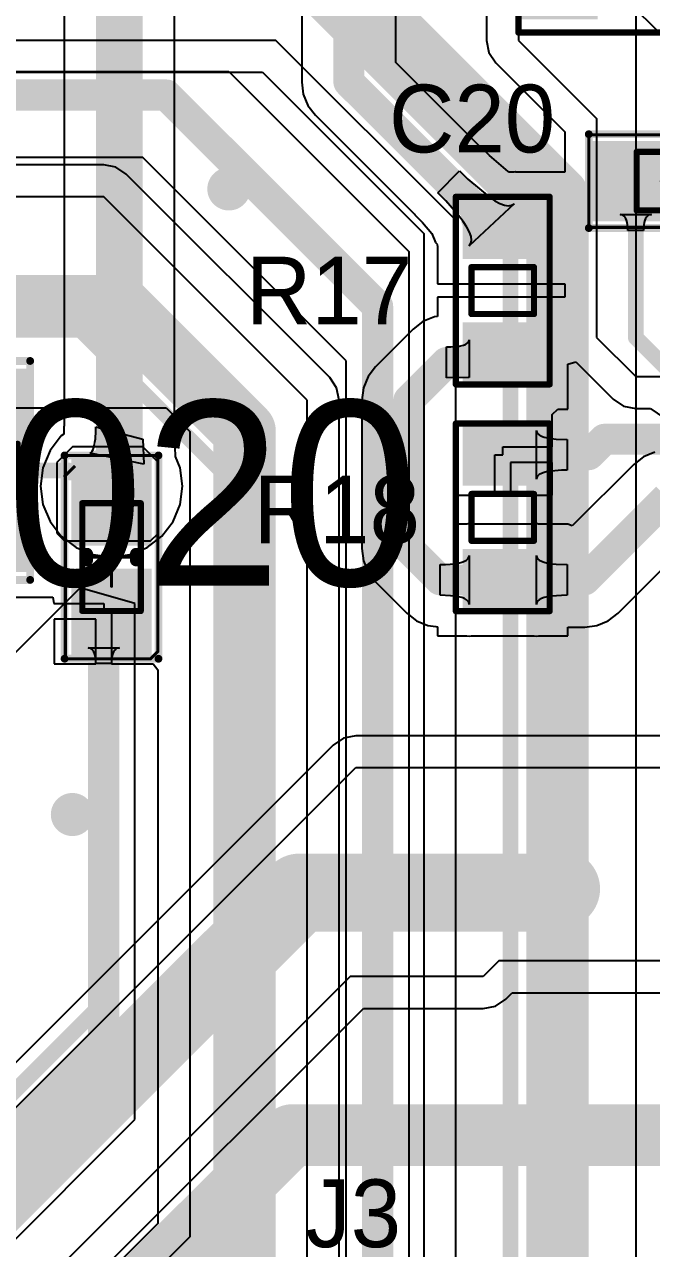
# Model space of a CAD drawing. Header units: millimetres. Extents: x -0.28 to 4.38, y -0.01 to 4.88.
# Drawn here: x 2.309 to 2.71, y 0.517 to 1.3 of the extents above; entities that cross this region are included whole.
import ezdxf

# ---------------------------------------------------------------- set-up
doc = ezdxf.new("R2010")
doc.units = ezdxf.units.MM
doc.header["$MEASUREMENT"] = 0
for name, color, linetype in [('BottomLayer', 5, 'Continuous'), ('BottomOverlay', 54, 'Continuous'), ('BottomPaste', 16, 'Continuous'), ('BottomSolder', 6, 'Continuous'), ('Mechanical13', 56, 'Continuous'), ('Mechanical15', 56, 'Continuous'), ('MultiLayer', 9, 'Continuous'), ('TopLayer', 1, 'Continuous'), ('TopOverlay', 2, 'Continuous'), ('TopPaste', 8, 'Continuous'), ('TopSolder', 216, 'Continuous'), ('ViaHoleLayer', 16, 'Continuous')]:
    doc.layers.add(name, color=color, linetype=linetype)

# ---------------------------------------------------------------- blocks, each defined once
blk = doc.blocks.new('RES_SMD_0603_BIG_48')
at = {"layer": 'TopLayer'}
for points in [[(-0.05575, -0.02165), (-0.02425, -0.02165), (-0.05575, 0.02165), (-0.02425, 0.02165)], [(0.02425, -0.02165), (0.05575, -0.02165), (0.02425, 0.02165), (0.05575, 0.02165)]]:
    blk.add_solid(points, dxfattribs=at)
at = {"layer": 'TopOverlay', "const_width": 0.00394}
for points in [[(-0.06, 0.03), (0.06, 0.03)], [(-0.06, 0.03), (-0.06, -0.03)], [(0.06, 0.03), (0.06, -0.03)], [(-0.015, 0.02), (0.015, 0.02)], [(-0.015, 0.02), (-0.015, -0.02)], [(0.015, 0.02), (0.015, -0.02)], [(-0.015, -0.02), (0.015, -0.02)], [(-0.06, -0.03), (0.02, -0.03)], [(0.02, -0.03), (0.06, -0.03)]]:
    blk.add_lwpolyline(points, dxfattribs=at)
at = {"layer": 'TopOverlay', "const_width": 0.00197}
for points in [[(-0.06098, 0.03, 1), (-0.05902, 0.03, 1)], [(-0.06098, 0.03, 1), (-0.05902, 0.03, 1)], [(0.05902, 0.03, 1), (0.06098, 0.03, 1)], [(0.05902, 0.03, 1), (0.06098, 0.03, 1)], [(-0.01599, 0.02, 1), (-0.01402, 0.02, 1)], [(-0.01599, 0.02, 1), (-0.01402, 0.02, 1)], [(0.01401, 0.02, 1), (0.01598, 0.02, 1)], [(0.01401, 0.02, 1), (0.01598, 0.02, 1)], [(-0.01599, -0.02, 1), (-0.01402, -0.02, 1)], [(-0.01599, -0.02, 1), (-0.01402, -0.02, 1)], [(0.01401, -0.02, 1), (0.01598, -0.02, 1)], [(0.01401, -0.02, 1), (0.01598, -0.02, 1)], [(-0.06098, -0.03, 1), (-0.05902, -0.03, 1)], [(-0.06098, -0.03, 1), (-0.05902, -0.03, 1)], [(0.01901, -0.03, 1), (0.02098, -0.03, 1)], [(0.01901, -0.03, 1), (0.02098, -0.03, 1)], [(0.05902, -0.03, 1), (0.06098, -0.03, 1)], [(0.05902, -0.03, 1), (0.06098, -0.03, 1)]]:
    blk.add_lwpolyline(points, format="xyb", close=True, dxfattribs=at)
at = {"layer": 'TopPaste'}
for points in [[(-0.05575, -0.02165), (-0.02425, -0.02165), (-0.05575, 0.02165), (-0.02425, 0.02165)], [(0.02425, -0.02165), (0.05575, -0.02165), (0.02425, 0.02165), (0.05575, 0.02165)]]:
    blk.add_solid(points, dxfattribs=at)
at = {"layer": 'TopSolder'}
for points in [[(-0.05975, -0.02565), (-0.02025, -0.02565), (-0.05975, 0.02565), (-0.02025, 0.02565)], [(0.02025, -0.02565), (0.05975, -0.02565), (0.02025, 0.02565), (0.05975, 0.02565)]]:
    blk.add_solid(points, dxfattribs=at)
blk = doc.blocks.new('RES_SMD_0603_BIG_49')
at = {"layer": 'TopLayer'}
for points in [[(-0.05575, -0.02165), (-0.02425, -0.02165), (-0.05575, 0.02165), (-0.02425, 0.02165)], [(0.02425, -0.02165), (0.05575, -0.02165), (0.02425, 0.02165), (0.05575, 0.02165)]]:
    blk.add_solid(points, dxfattribs=at)
at = {"layer": 'TopOverlay', "const_width": 0.00394}
for points in [[(0.06, 0.03), (-0.06, 0.03)], [(-0.06, -0.03), (-0.06, 0.03)], [(0.06, -0.03), (0.06, 0.03)], [(0.015, 0.02), (-0.015, 0.02)], [(-0.015, -0.02), (-0.015, 0.02)], [(0.015, -0.02), (0.015, 0.02)], [(0.015, -0.02), (-0.015, -0.02)], [(0.02, -0.03), (-0.06, -0.03)], [(0.06, -0.03), (0.02, -0.03)]]:
    blk.add_lwpolyline(points, dxfattribs=at)
at = {"layer": 'TopOverlay', "const_width": 0.00197}
for points in [[(-0.06098, 0.03, 1), (-0.05902, 0.03, 1)], [(-0.06098, 0.03, 1), (-0.05902, 0.03, 1)], [(0.05902, 0.03, 1), (0.06098, 0.03, 1)], [(0.05902, 0.03, 1), (0.06098, 0.03, 1)], [(-0.01599, 0.02, 1), (-0.01402, 0.02, 1)], [(-0.01599, 0.02, 1), (-0.01402, 0.02, 1)], [(0.01401, 0.02, 1), (0.01598, 0.02, 1)], [(0.01401, 0.02, 1), (0.01598, 0.02, 1)], [(-0.01599, -0.02, 1), (-0.01402, -0.02, 1)], [(-0.01599, -0.02, 1), (-0.01402, -0.02, 1)], [(0.01401, -0.02, 1), (0.01598, -0.02, 1)], [(0.01401, -0.02, 1), (0.01598, -0.02, 1)], [(-0.06098, -0.03, 1), (-0.05902, -0.03, 1)], [(-0.06098, -0.03, 1), (-0.05902, -0.03, 1)], [(0.01901, -0.03, 1), (0.02098, -0.03, 1)], [(0.01901, -0.03, 1), (0.02098, -0.03, 1)], [(0.05902, -0.03, 1), (0.06098, -0.03, 1)], [(0.05902, -0.03, 1), (0.06098, -0.03, 1)]]:
    blk.add_lwpolyline(points, format="xyb", close=True, dxfattribs=at)
at = {"layer": 'TopPaste'}
for points in [[(-0.05575, -0.02165), (-0.02425, -0.02165), (-0.05575, 0.02165), (-0.02425, 0.02165)], [(0.02425, -0.02165), (0.05575, -0.02165), (0.02425, 0.02165), (0.05575, 0.02165)]]:
    blk.add_solid(points, dxfattribs=at)
at = {"layer": 'TopSolder'}
for points in [[(-0.05975, -0.02565), (-0.02025, -0.02565), (-0.05975, 0.02565), (-0.02025, 0.02565)], [(0.02025, -0.02565), (0.05975, -0.02565), (0.02025, 0.02565), (0.05975, 0.02565)]]:
    blk.add_solid(points, dxfattribs=at)
blk = doc.blocks.new('DIO_SMD_123_56')
at = {"layer": 'TopLayer'}
for points in [[(-0.08165, 0.02756), (-0.08165, -0.02756), (-0.03835, 0.02756), (-0.03835, -0.02756)], [(0.08165, 0.02756), (0.03835, 0.02756), (0.08165, -0.02756), (0.03835, -0.02756)]]:
    blk.add_solid(points, dxfattribs=at)
at = {"layer": 'TopOverlay'}
for points, const_width in [([(-0.085, 0.03), (-0.075, 0.04)], 0.004), ([(-0.075, 0.04), (0.09, 0.04)], 0.004), ([(0.09, -0.04), (0.09, 0.04)], 0.004), ([(-0.085, -0.04), (-0.085, 0.03)], 0.004), ([(-0.01012, -0.01969), (-0.01012, 0.01969)], 0.00787), ([(-0.00618, 0), (0.0135, 0.01969)], 0.00787), ([(0.0135, -0.01969), (0.0135, 0.01969)], 0.00787), ([(0.00957, -0.01181), (0.00957, 0.01181)], 0.00787), ([(0.00366, -0.00591), (0.00366, 0.00591)], 0.00787), ([(-0.00618, 0), (0.0135, -0.01969)], 0.00787), ([(-0.085, -0.04), (0.09, -0.04)], 0.004)]:
    blk.add_lwpolyline(points, dxfattribs=dict(at, const_width=const_width))
for points, const_width in [([(-0.076, 0.04, 1), (-0.074, 0.04, 1)], 0.002), ([(-0.076, 0.04, 1), (-0.074, 0.04, 1)], 0.002), ([(0.089, 0.04, 1), (0.091, 0.04, 1)], 0.002), ([(0.089, 0.04, 1), (0.091, 0.04, 1)], 0.002), ([(-0.086, 0.03, 1), (-0.084, 0.03, 1)], 0.002), ([(-0.086, 0.03, 1), (-0.084, 0.03, 1)], 0.002), ([(-0.01209, 0.01969, 1), (-0.00815, 0.01969, 1)], 0.00394), ([(0.01154, 0.01969, 1), (0.01547, 0.01969, 1)], 0.00394), ([(0.01154, 0.01969, 1), (0.01547, 0.01969, 1)], 0.00394), ([(0.0076, 0.01181, 1), (0.01154, 0.01181, 1)], 0.00394), ([(0.00169, 0.00591, 1), (0.00563, 0.00591, 1)], 0.00394), ([(-0.00815, 0, 1), (-0.00421, 0, 1)], 0.00394), ([(-0.00815, 0, 1), (-0.00421, 0, 1)], 0.00394), ([(0.00169, -0.00591, 1), (0.00563, -0.00591, 1)], 0.00394), ([(0.0076, -0.01181, 1), (0.01154, -0.01181, 1)], 0.00394), ([(-0.01209, -0.01969, 1), (-0.00815, -0.01969, 1)], 0.00394), ([(0.01154, -0.01969, 1), (0.01547, -0.01969, 1)], 0.00394), ([(0.01154, -0.01969, 1), (0.01547, -0.01969, 1)], 0.00394), ([(-0.086, -0.04, 1), (-0.084, -0.04, 1)], 0.002), ([(-0.086, -0.04, 1), (-0.084, -0.04, 1)], 0.002), ([(0.089, -0.04, 1), (0.091, -0.04, 1)], 0.002), ([(0.089, -0.04, 1), (0.091, -0.04, 1)], 0.002)]:
    blk.add_lwpolyline(points, format="xyb", close=True, dxfattribs=dict(at, const_width=const_width))
at = {"layer": 'TopPaste'}
for points in [[(-0.08165, 0.02756), (-0.08165, -0.02756), (-0.03835, 0.02756), (-0.03835, -0.02756)], [(0.08165, 0.02756), (0.03835, 0.02756), (0.08165, -0.02756), (0.03835, -0.02756)]]:
    blk.add_solid(points, dxfattribs=at)
at = {"layer": 'TopSolder'}
for points in [[(-0.08565, 0.03156), (-0.08565, -0.03156), (-0.03435, 0.03156), (-0.03435, -0.03156)], [(0.08565, 0.03156), (0.03435, 0.03156), (0.08565, -0.03156), (0.03435, -0.03156)]]:
    blk.add_solid(points, dxfattribs=at)
blk = doc.blocks.new('CN_SMD_0603_____B_61')
at = {"layer": 'BottomLayer'}
for points in [[(-0.05862, 0.02165), (-0.05862, -0.02165), (-0.01138, 0.02165), (-0.01138, -0.02165)], [(0.01138, 0.02165), (0.01138, -0.02165), (0.05862, 0.02165), (0.05862, -0.02165)]]:
    blk.add_solid(points, dxfattribs=at)
at = {"layer": 'BottomOverlay'}
for points, const_width in [([(-0.065, 0.03), (0.065, 0.03)], 0.005), ([(-0.065, 0.03), (-0.065, -0.03)], 0.005), ([(0.065, 0.03), (0.065, -0.03)], 0.005), ([(-0.00197, 0.01575), (0.00197, 0.01575)], 0.00787), ([(-0.00197, -0.01575), (0.00197, -0.01575)], 0.00787), ([(-0.065, -0.03), (0.065, -0.03)], 0.005)]:
    blk.add_lwpolyline(points, dxfattribs=dict(at, const_width=const_width))
for points, const_width in [([(-0.06625, 0.03, 1), (-0.06375, 0.03, 1)], 0.0025), ([(-0.06625, 0.03, 1), (-0.06375, 0.03, 1)], 0.0025), ([(0.06375, 0.03, 1), (0.06625, 0.03, 1)], 0.0025), ([(0.06375, 0.03, 1), (0.06625, 0.03, 1)], 0.0025), ([(-0.00394, 0.01575, 1), (0, 0.01575, 1)], 0.00394), ([(0, 0.01575, 1), (0.00394, 0.01575, 1)], 0.00394), ([(-0.00394, -0.01575, 1), (0, -0.01575, 1)], 0.00394), ([(0, -0.01575, 1), (0.00394, -0.01575, 1)], 0.00394), ([(-0.06625, -0.03, 1), (-0.06375, -0.03, 1)], 0.0025), ([(-0.06625, -0.03, 1), (-0.06375, -0.03, 1)], 0.0025), ([(0.06375, -0.03, 1), (0.06625, -0.03, 1)], 0.0025), ([(0.06375, -0.03, 1), (0.06625, -0.03, 1)], 0.0025)]:
    blk.add_lwpolyline(points, format="xyb", close=True, dxfattribs=dict(at, const_width=const_width))
at = {"layer": 'BottomPaste'}
for points in [[(-0.05862, 0.02165), (-0.05862, -0.02165), (-0.01138, 0.02165), (-0.01138, -0.02165)], [(0.01138, 0.02165), (0.01138, -0.02165), (0.05862, 0.02165), (0.05862, -0.02165)]]:
    blk.add_solid(points, dxfattribs=at)
at = {"layer": 'BottomSolder'}
for points in [[(-0.06262, 0.02565), (-0.06262, -0.02565), (-0.00738, 0.02565), (-0.00738, -0.02565)], [(0.00738, 0.02565), (0.00738, -0.02565), (0.06262, 0.02565), (0.06262, -0.02565)]]:
    blk.add_solid(points, dxfattribs=at)
at = {"layer": 'Mechanical13', "const_width": 0.00394}
for points in [[(-0.03445, 0.0187), (0.03445, 0.0187)], [(-0.03445, 0.0187), (-0.03445, -0.0187)], [(0.03445, 0.0187), (0.03445, -0.0187)], [(0.03445, -0.0187), (-0.03445, -0.0187)]]:
    blk.add_lwpolyline(points, dxfattribs=at)
at = {"layer": 'Mechanical13', "const_width": 0.00197}
for points in [[(-0.03543, 0.0187, 1), (-0.03346, 0.0187, 1)], [(-0.03543, 0.0187, 1), (-0.03346, 0.0187, 1)], [(0.03346, 0.0187, 1), (0.03543, 0.0187, 1)], [(0.03346, 0.0187, 1), (0.03543, 0.0187, 1)], [(-0.03543, -0.0187, 1), (-0.03346, -0.0187, 1)], [(-0.03543, -0.0187, 1), (-0.03346, -0.0187, 1)], [(0.03346, -0.0187, 1), (0.03543, -0.0187, 1)], [(0.03346, -0.0187, 1), (0.03543, -0.0187, 1)]]:
    blk.add_lwpolyline(points, format="xyb", close=True, dxfattribs=at)
at = {"layer": 'Mechanical15', "const_width": 0.00197}
for points in [[(-0.065, 0.02953), (-0.065, -0.025)], [(-0.065, 0.02953), (0.065, 0.02953)], [(0.065, 0.02953), (0.065, -0.02953)], [(0, 0.0187), (0, -0.0187)], [(-0.0187, 0), (0.0187, 0)], [(-0.065, -0.025), (-0.06047, -0.02953)], [(-0.06047, -0.02953), (0.065, -0.02953)]]:
    blk.add_lwpolyline(points, dxfattribs=at)
at = {"layer": 'Mechanical15', "const_width": 0.000984}
for points in [[(-0.06549, 0.02953, 1), (-0.06451, 0.02953, 1)], [(-0.06549, 0.02953, 1), (-0.06451, 0.02953, 1)], [(0.06451, 0.02953, 1), (0.06549, 0.02953, 1)], [(0.06451, 0.02953, 1), (0.06549, 0.02953, 1)], [(-0.00049, 0.0187, 1), (0.00049, 0.0187, 1)], [(-0.01919, 0, 1), (-0.01821, 0, 1)], [(0.01821, 0, 1), (0.01919, 0, 1)], [(-0.00049, -0.0187, 1), (0.00049, -0.0187, 1)], [(-0.06549, -0.025, 1), (-0.06451, -0.025, 1)], [(-0.06549, -0.025, 1), (-0.06451, -0.025, 1)], [(-0.06096, -0.02953, 1), (-0.05998, -0.02953, 1)], [(-0.06096, -0.02953, 1), (-0.05998, -0.02953, 1)], [(0.06451, -0.02953, 1), (0.06549, -0.02953, 1)], [(0.06451, -0.02953, 1), (0.06549, -0.02953, 1)]]:
    blk.add_lwpolyline(points, format="xyb", close=True, dxfattribs=at)
blk = doc.blocks.new('CN_SMD_0805_B_64')
at = {"layer": 'BottomLayer'}
for points in [[(-0.06102, -0.02751), (-0.01771, -0.02751), (-0.06102, 0.02749), (-0.01771, 0.02749)], [(0.01772, -0.02751), (0.06103, -0.02751), (0.01772, 0.02749), (0.06103, 0.02749)]]:
    blk.add_solid(points, dxfattribs=at)
at = {"layer": 'BottomOverlay'}
for points, const_width in [([(-0.07, 0.034), (0.07, 0.034)], 0.005), ([(-0.07, 0.034), (-0.07, -0.033)], 0.005), ([(0.07, 0.034), (0.07, -0.033)], 0.005), ([(-0.017, 0.025), (0.017, 0.025)], 0.004), ([(-0.017, -0.025), (0.017, -0.025)], 0.004), ([(-0.07, -0.033), (0.07, -0.033)], 0.005)]:
    blk.add_lwpolyline(points, dxfattribs=dict(at, const_width=const_width))
for points, const_width in [([(-0.07125, 0.034, 1), (-0.06875, 0.034, 1)], 0.0025), ([(-0.07125, 0.034, 1), (-0.06875, 0.034, 1)], 0.0025), ([(0.06875, 0.034, 1), (0.07125, 0.034, 1)], 0.0025), ([(0.06875, 0.034, 1), (0.07125, 0.034, 1)], 0.0025), ([(-0.018, 0.025, 1), (-0.016, 0.025, 1)], 0.002), ([(0.016, 0.025, 1), (0.018, 0.025, 1)], 0.002), ([(-0.018, -0.025, 1), (-0.016, -0.025, 1)], 0.002), ([(0.016, -0.025, 1), (0.018, -0.025, 1)], 0.002), ([(-0.07125, -0.033, 1), (-0.06875, -0.033, 1)], 0.0025), ([(-0.07125, -0.033, 1), (-0.06875, -0.033, 1)], 0.0025), ([(0.06875, -0.033, 1), (0.07125, -0.033, 1)], 0.0025), ([(0.06875, -0.033, 1), (0.07125, -0.033, 1)], 0.0025)]:
    blk.add_lwpolyline(points, format="xyb", close=True, dxfattribs=dict(at, const_width=const_width))
at = {"layer": 'BottomPaste'}
for points in [[(-0.06102, -0.02751), (-0.01771, -0.02751), (-0.06102, 0.02749), (-0.01771, 0.02749)], [(0.01772, -0.02751), (0.06103, -0.02751), (0.01772, 0.02749), (0.06103, 0.02749)]]:
    blk.add_solid(points, dxfattribs=at)
at = {"layer": 'BottomSolder'}
for points in [[(-0.06502, -0.03151), (-0.01371, -0.03151), (-0.06502, 0.03149), (-0.01371, 0.03149)], [(0.01372, -0.03151), (0.06503, -0.03151), (0.01372, 0.03149), (0.06503, 0.03149)]]:
    blk.add_solid(points, dxfattribs=at)
blk = doc.blocks.new('CN_SMD_0603_____81')
at = {"layer": 'Mechanical13', "const_width": 0.00394}
for points in [[(0.03445, 0.0187), (-0.03445, 0.0187)], [(-0.03445, 0.0187), (-0.03445, -0.0187)], [(0.03445, 0.0187), (0.03445, -0.0187)], [(0.03445, -0.0187), (-0.03445, -0.0187)]]:
    blk.add_lwpolyline(points, dxfattribs=at)
at = {"layer": 'Mechanical13', "const_width": 0.00197}
for points in [[(-0.03543, 0.0187, 1), (-0.03346, 0.0187, 1)], [(-0.03543, 0.0187, 1), (-0.03346, 0.0187, 1)], [(0.03346, 0.0187, 1), (0.03543, 0.0187, 1)], [(0.03346, 0.0187, 1), (0.03543, 0.0187, 1)], [(-0.03543, -0.0187, 1), (-0.03346, -0.0187, 1)], [(-0.03543, -0.0187, 1), (-0.03346, -0.0187, 1)], [(0.03346, -0.0187, 1), (0.03543, -0.0187, 1)], [(0.03346, -0.0187, 1), (0.03543, -0.0187, 1)]]:
    blk.add_lwpolyline(points, format="xyb", close=True, dxfattribs=at)
at = {"layer": 'Mechanical15', "const_width": 0.00197}
for points in [[(-0.06047, 0.02953), (-0.065, 0.025)], [(-0.065, 0.025), (-0.065, -0.02953)], [(0.065, 0.02953), (-0.06047, 0.02953)], [(0.065, -0.02953), (0.065, 0.02953)], [(0, 0.0187), (0, -0.0187)], [(0.0187, 0), (-0.0187, 0)], [(0.065, -0.02953), (-0.065, -0.02953)]]:
    blk.add_lwpolyline(points, dxfattribs=at)
at = {"layer": 'Mechanical15', "const_width": 0.000984}
for points in [[(-0.06549, 0.025, 1), (-0.06451, 0.025, 1)], [(-0.06549, 0.025, 1), (-0.06451, 0.025, 1)], [(-0.06096, 0.02953, 1), (-0.05998, 0.02953, 1)], [(-0.06096, 0.02953, 1), (-0.05998, 0.02953, 1)], [(0.06451, 0.02953, 1), (0.06549, 0.02953, 1)], [(0.06451, 0.02953, 1), (0.06549, 0.02953, 1)], [(-0.00049, 0.0187, 1), (0.00049, 0.0187, 1)], [(-0.01919, 0, 1), (-0.01821, 0, 1)], [(0.01821, 0, 1), (0.01919, 0, 1)], [(-0.00049, -0.0187, 1), (0.00049, -0.0187, 1)], [(-0.06549, -0.02953, 1), (-0.06451, -0.02953, 1)], [(-0.06549, -0.02953, 1), (-0.06451, -0.02953, 1)], [(0.06451, -0.02953, 1), (0.06549, -0.02953, 1)], [(0.06451, -0.02953, 1), (0.06549, -0.02953, 1)]]:
    blk.add_lwpolyline(points, format="xyb", close=True, dxfattribs=at)
at = {"layer": 'TopLayer'}
for points in [[(-0.01138, -0.02165), (-0.01138, 0.02165), (-0.05862, -0.02165), (-0.05862, 0.02165)], [(0.05862, -0.02165), (0.05862, 0.02165), (0.01138, -0.02165), (0.01138, 0.02165)]]:
    blk.add_solid(points, dxfattribs=at)
at = {"layer": 'TopOverlay'}
for points, const_width in [([(0.065, 0.03), (-0.065, 0.03)], 0.005), ([(-0.065, 0.03), (-0.065, -0.03)], 0.005), ([(0.065, 0.03), (0.065, -0.03)], 0.005), ([(0.00197, 0.01575), (-0.00197, 0.01575)], 0.00787), ([(0.00197, -0.01575), (-0.00197, -0.01575)], 0.00787), ([(0.065, -0.03), (-0.065, -0.03)], 0.005)]:
    blk.add_lwpolyline(points, dxfattribs=dict(at, const_width=const_width))
for points, const_width in [([(-0.06625, 0.03, 1), (-0.06375, 0.03, 1)], 0.0025), ([(-0.06625, 0.03, 1), (-0.06375, 0.03, 1)], 0.0025), ([(0.06375, 0.03, 1), (0.06625, 0.03, 1)], 0.0025), ([(0.06375, 0.03, 1), (0.06625, 0.03, 1)], 0.0025), ([(-0.00394, 0.01575, 1), (0, 0.01575, 1)], 0.00394), ([(0, 0.01575, 1), (0.00394, 0.01575, 1)], 0.00394), ([(-0.00394, -0.01575, 1), (0, -0.01575, 1)], 0.00394), ([(0, -0.01575, 1), (0.00394, -0.01575, 1)], 0.00394), ([(-0.06625, -0.03, 1), (-0.06375, -0.03, 1)], 0.0025), ([(-0.06625, -0.03, 1), (-0.06375, -0.03, 1)], 0.0025), ([(0.06375, -0.03, 1), (0.06625, -0.03, 1)], 0.0025), ([(0.06375, -0.03, 1), (0.06625, -0.03, 1)], 0.0025)]:
    blk.add_lwpolyline(points, format="xyb", close=True, dxfattribs=dict(at, const_width=const_width))
at = {"layer": 'TopPaste'}
for points in [[(-0.01138, -0.02165), (-0.01138, 0.02165), (-0.05862, -0.02165), (-0.05862, 0.02165)], [(0.05862, -0.02165), (0.05862, 0.02165), (0.01138, -0.02165), (0.01138, 0.02165)]]:
    blk.add_solid(points, dxfattribs=at)
at = {"layer": 'TopSolder'}
for points in [[(-0.00738, -0.02565), (-0.00738, 0.02565), (-0.06262, -0.02565), (-0.06262, 0.02565)], [(0.06262, -0.02565), (0.06262, 0.02565), (0.00738, -0.02565), (0.00738, 0.02565)]]:
    blk.add_solid(points, dxfattribs=at)

msp = doc.modelspace()

# ---------------------------------------------------------------- linework, layer by layer
at = {"layer": 'BottomLayer'}
for p, q in [((2.7, 1.315), (2.7, 0.365)), ((2.47, 1.29), (2.02, 1.29)), ((2.585, 1.175), (2.47, 1.29)), ((2.02845, 1.26961), (2.46155, 1.26961)), ((2.03, 1.27), (2.44, 1.27)), ((2.44, 1.27), (2.555, 1.155)), ((2.46155, 1.26961), (2.56461, 1.16655)), ((2.385, 1.215), (2.04, 1.215)), ((2.515, 1.085), (2.385, 1.215)), ((2.36, 1.21039), (2.055, 1.21039)), ((2.3678, 1.20884), (2.36, 1.21039)), ((2.37442, 1.20442), (2.3678, 1.20884)), ((2.50442, 1.07442), (2.37442, 1.20442)), ((2.36, 1.19), (2.055, 1.19)), ((2.49, 1.06), (2.36, 1.19)), ((2.585, 0.35), (2.585, 1.175)), ((2.56461, 1.16655), (2.56461, 0.45573)), ((2.555, 1.155), (2.555, 0.215)), ((2.515, 0.255), (2.515, 1.085)), ((2.50884, 1.0678), (2.50442, 1.07442)), ((2.50442, 1.07442), (2.50442, 1.07442)), ((2.51039, 1.06), (2.50884, 1.0678)), ((2.49, 0.4), (2.49, 1.06)), ((2.51039, 0.4), (2.51039, 1.06)), ((2.51039, 1.06), (2.51039, 1.06)), ((2.225, 1.055), (2.4, 1.055)), ((2.4, 1.055), (2.415, 1.04)), ((2.415, 1.04), (2.415, 0.525)), ((2.34, 1.03), (2.33, 1.02)), ((2.385, 1.03), (2.34, 1.03)), ((2.395, 1.02), (2.385, 1.03)), ((2.33, 1.02), (2.33, 0.975)), ((2.395, 0.975), (2.395, 1.02)), ((2.33, 0.975), (2.335, 0.97)), ((2.39, 0.97), (2.395, 0.975)), ((2.335, 0.97), (2.39, 0.97)), ((2.345, 0.94), (2.23, 0.825)), ((2.38, 0.93), (2.345, 0.94)), ((2.27009, 0.93398), (2.32751, 0.93398)), ((2.32751, 0.93398), (2.32823, 0.93)), ((2.32823, 0.93), (2.36, 0.93)), ((2.36, 0.93), (2.36, 0.925)), ((2.36, 0.925), (2.365, 0.925)), ((2.365, 0.925), (2.365, 0.89138)), ((2.38, 0.6), (2.38, 0.93)), ((2.355, 0.92), (2.32835, 0.92)), ((2.32835, 0.92), (2.32835, 0.89138)), ((2.355, 0.89138), (2.355, 0.92)), ((2.35095, 0.9014), (2.35, 0.9015)), ((2.35, 0.9015), (2.37, 0.9015)), ((2.3518, 0.9011), (2.35095, 0.9014)), ((2.35255, 0.9006), (2.3518, 0.9011)), ((2.3532, 0.8999), (2.35255, 0.9006)), ((2.36745, 0.9006), (2.3668, 0.8999)), ((2.3682, 0.9011), (2.36745, 0.9006)), ((2.36905, 0.9014), (2.3682, 0.9011)), ((2.37, 0.9015), (2.36905, 0.9014)), ((2.35375, 0.899), (2.3532, 0.8999)), ((2.3542, 0.8979), (2.35375, 0.899)), ((2.35455, 0.8966), (2.3542, 0.8979)), ((2.3548, 0.8951), (2.35455, 0.8966)), ((2.35495, 0.8934), (2.3548, 0.8951)), ((2.355, 0.8915), (2.35495, 0.8934)), ((2.36505, 0.8934), (2.365, 0.8915)), ((2.3652, 0.8951), (2.36505, 0.8934)), ((2.36545, 0.8966), (2.3652, 0.8951)), ((2.3658, 0.8979), (2.36545, 0.8966)), ((2.36625, 0.899), (2.3658, 0.8979)), ((2.3668, 0.8999), (2.36625, 0.899)), ((2.32835, 0.89138), (2.355, 0.89138)), ((2.365, 0.8915), (2.355, 0.8915)), ((2.365, 0.89138), (2.39165, 0.89138)), ((2.39165, 0.89138), (2.39461, 0.8876)), ((2.39461, 0.8876), (2.39461, 0.53345)), ((2.27, 0.49), (2.38, 0.6)), ((2.39461, 0.53345), (2.36058, 0.49942)), ((2.415, 0.525), (2.375, 0.485))]:
    msp.add_line(p, q, dxfattribs=at)
at = {"layer": 'BottomLayer', "const_width": 0.01}
for points in [[(2.47586, 1.32914), (2.62, 1.185)], [(2.62, 0.4), (2.62, 1.185)], [(2.32, 1.13), (2.445, 1.005)], [(2.11854, 1.015), (2.33749, 1.015)], [(2.33749, 1.015), (2.33887, 1.01362)], [(2.33887, 1.01362), (2.34335, 1.01362)], [(2.34335, 1.01362), (2.36, 0.99697)], [(2.445, 0.45706), (2.445, 1.005)], [(2.36, 0.995), (2.36, 0.99697)], [(2.36, 0.675), (2.36, 0.925)], [(2.235, 0.55), (2.36, 0.675)]]:
    msp.add_lwpolyline(points, dxfattribs=at)
at = {"layer": 'BottomLayer'}
for points, const_width in [([(2.43311, 1.195, 1), (2.44689, 1.195, 1)], 0.01378), ([(2.6175, 1.185, 1), (2.6225, 1.185, 1)], 0.005), ([(2.6175, 1.185, 1), (2.6225, 1.185, 1)], 0.005), ([(2.3175, 1.13, 1), (2.3225, 1.13, 1)], 0.005), ([(2.3525, 1.005, 1), (2.3775, 1.005, 1)], 0.025), ([(2.33499, 1.015, 1), (2.33999, 1.015, 1)], 0.005), ([(2.33499, 1.015, 1), (2.33999, 1.015, 1)], 0.005), ([(2.33637, 1.01362, 1), (2.34137, 1.01362, 1)], 0.005), ([(2.33637, 1.01362, 1), (2.34137, 1.01362, 1)], 0.005), ([(2.34085, 1.01362, 1), (2.34585, 1.01362, 1)], 0.005), ([(2.34085, 1.01362, 1), (2.34585, 1.01362, 1)], 0.005), ([(2.4425, 1.005, 1), (2.4475, 1.005, 1)], 0.005), ([(2.4425, 1.005, 1), (2.4475, 1.005, 1)], 0.005), ([(2.3575, 0.99697, 1), (2.3625, 0.99697, 1)], 0.005), ([(2.3575, 0.99697, 1), (2.3625, 0.99697, 1)], 0.005), ([(2.3575, 0.995, 1), (2.3625, 0.995, 1)], 0.005), ([(2.3575, 0.925, 1), (2.3625, 0.925, 1)], 0.005), ([(2.33311, 0.795, 1), (2.34689, 0.795, 1)], 0.01378), ([(2.3575, 0.675, 1), (2.3625, 0.675, 1)], 0.005), ([(2.3575, 0.675, 1), (2.3625, 0.675, 1)], 0.005), ([(2.53311, 0.595, 1), (2.54689, 0.595, 1)], 0.01378)]:
    msp.add_lwpolyline(points, format="xyb", close=True, dxfattribs=dict(at, const_width=const_width))
at = {"layer": 'BottomSolder'}
for points, const_width in [([(2.505, 1.335), (2.65, 1.19)], 0.04), ([(2.23, 1.255), (2.4, 1.255)], 0.02), ([(2.4, 1.255), (2.535, 1.12)], 0.02), ([(2.65, 0.45), (2.65, 1.19)], 0.04), ([(2.275, 1.12), (2.37, 1.12)], 0.04), ([(2.37, 1.12), (2.45, 1.04)], 0.04), ([(2.535, 0.215), (2.535, 1.12)], 0.02), ([(2.45, 0.445), (2.45, 1.04)], 0.04), ([(2.36, 0.65), (2.36, 0.9)], 0.02), ([(2.215, 0.505), (2.36, 0.65)], 0.02)]:
    msp.add_lwpolyline(points, dxfattribs=dict(at, const_width=const_width))
for points, const_width in [([(2.395, 1.255, 1), (2.405, 1.255, 1)], 0.01), ([(2.395, 1.255, 1), (2.405, 1.255, 1)], 0.01), ([(2.64, 1.19, 1), (2.66, 1.19, 1)], 0.02), ([(2.64, 1.19, 1), (2.66, 1.19, 1)], 0.02), ([(2.36, 1.12, 1), (2.38, 1.12, 1)], 0.02), ([(2.36, 1.12, 1), (2.38, 1.12, 1)], 0.02), ([(2.53, 1.12, 1), (2.54, 1.12, 1)], 0.01), ([(2.53, 1.12, 1), (2.54, 1.12, 1)], 0.01), ([(2.44, 1.04, 1), (2.46, 1.04, 1)], 0.02), ([(2.44, 1.04, 1), (2.46, 1.04, 1)], 0.02), ([(2.355, 0.9, 1), (2.365, 0.9, 1)], 0.01), ([(2.355, 0.65, 1), (2.365, 0.65, 1)], 0.01), ([(2.355, 0.65, 1), (2.365, 0.65, 1)], 0.01)]:
    msp.add_lwpolyline(points, format="xyb", close=True, dxfattribs=dict(at, const_width=const_width))
at = {"layer": 'MultiLayer'}
for points, const_width in [([(2.43311, 1.195, 1), (2.44689, 1.195, 1)], 0.01378), ([(2.3525, 1.005, 1), (2.3775, 1.005, 1)], 0.025), ([(2.33311, 0.795, 1), (2.34689, 0.795, 1)], 0.01378), ([(2.53311, 0.595, 1), (2.54689, 0.595, 1)], 0.01378)]:
    msp.add_lwpolyline(points, format="xyb", close=True, dxfattribs=dict(at, const_width=const_width))
at = {"layer": 'TopLayer'}
for p, q in [((2.3347, 1.49461), (2.3347, 1.04359)), ((2.4053, 1.03619), (2.4053, 1.49461)), ((2.48653, 1.49461), (2.48653, 1.26337)), ((2.54673, 1.27584), (2.54673, 1.49461)), ((2.60461, 1.36), (2.60461, 1.29)), ((2.625, 1.36), (2.625, 1.29)), ((2.72, 1.29), (2.665, 1.345)), ((2.60461, 1.29), (2.60616, 1.2822)), ((2.625, 1.29), (2.675, 1.24)), ((2.60111, 1.22146), (2.54673, 1.27584)), ((2.60616, 1.2822), (2.61058, 1.27558)), ((2.61058, 1.27558), (2.65461, 1.23155)), ((2.48653, 1.26337), (2.48755, 1.25558)), ((2.48755, 1.25558), (2.49056, 1.24832)), ((2.49056, 1.24832), (2.49534, 1.24209)), ((2.49534, 1.24209), (2.55854, 1.1789)), ((2.675, 1.24), (2.675, 1.1)), ((2.65461, 1.23155), (2.65461, 1.20575)), ((2.60164, 1.22111), (2.60111, 1.22146)), ((2.60646, 1.21642), (2.60164, 1.22111)), ((2.61853, 1.2062), (2.60646, 1.21642)), ((2.57349, 1.19259), (2.58741, 1.20651)), ((2.58741, 1.20651), (2.59274, 1.20132)), ((2.61921, 1.20575), (2.61853, 1.2062)), ((2.62202, 1.20575), (2.61921, 1.20575)), ((2.62288, 1.20589), (2.62202, 1.20575)), ((2.62348, 1.20575), (2.62288, 1.20589)), ((2.65461, 1.20575), (2.62348, 1.20575)), ((2.59274, 1.20132), (2.60626, 1.18986)), ((2.57859, 1.18735), (2.57349, 1.19259)), ((2.60626, 1.18986), (2.60995, 1.18742)), ((2.58673, 1.17811), (2.57859, 1.18735)), ((2.62221, 1.18551), (2.59359, 1.15869)), ((2.60995, 1.18742), (2.61322, 1.18566)), ((2.61322, 1.18566), (2.61609, 1.18459)), ((2.61609, 1.18459), (2.61854, 1.18421)), ((2.61854, 1.18421), (2.62058, 1.18452)), ((2.62058, 1.18452), (2.62221, 1.18551)), ((2.55854, 1.1789), (2.55888, 1.17836)), ((2.55888, 1.17836), (2.56363, 1.17349)), ((2.58977, 1.1741), (2.58673, 1.17811)), ((2.59213, 1.17051), (2.58977, 1.1741)), ((2.69095, 1.17849), (2.69, 1.17859)), ((2.69, 1.17859), (2.71, 1.17859)), ((2.6918, 1.17818), (2.69095, 1.17849)), ((2.69255, 1.17768), (2.6918, 1.17818)), ((2.6932, 1.17697), (2.69255, 1.17768)), ((2.69375, 1.17606), (2.6932, 1.17697)), ((2.6942, 1.17494), (2.69375, 1.17606)), ((2.69455, 1.17363), (2.6942, 1.17494)), ((2.7058, 1.17494), (2.70545, 1.17363)), ((2.70625, 1.17606), (2.7058, 1.17494)), ((2.7068, 1.17697), (2.70625, 1.17606)), ((2.70745, 1.17768), (2.7068, 1.17697)), ((2.7082, 1.17818), (2.70745, 1.17768)), ((2.70905, 1.17849), (2.7082, 1.17818)), ((2.71, 1.17859), (2.70905, 1.17849)), ((2.56363, 1.17349), (2.56979, 1.1665)), ((2.56979, 1.1665), (2.57212, 1.16086)), ((2.59379, 1.16732), (2.59213, 1.17051)), ((2.59477, 1.16455), (2.59379, 1.16732)), ((2.6948, 1.17211), (2.69455, 1.17363)), ((2.69495, 1.17039), (2.6948, 1.17211)), ((2.695, 1.16847), (2.69495, 1.17039)), ((2.705, 1.16847), (2.695, 1.16847)), ((2.70505, 1.17039), (2.705, 1.16847)), ((2.7052, 1.17211), (2.70505, 1.17039)), ((2.70545, 1.17363), (2.7052, 1.17211)), ((2.57212, 1.16086), (2.57322, 1.15942)), ((2.57322, 1.15942), (2.57321, 1.15936)), ((2.57321, 1.15936), (2.57335, 1.15851)), ((2.57335, 1.15851), (2.57335, 1.13425)), ((2.59359, 1.15869), (2.59467, 1.16023)), ((2.59467, 1.16023), (2.59506, 1.16219)), ((2.59506, 1.16219), (2.59477, 1.16455)), ((2.57335, 1.13425), (2.65461, 1.13425)), ((2.65461, 1.13425), (2.65461, 1.12575)), ((2.65461, 1.12575), (2.57335, 1.12575)), ((2.57335, 1.12575), (2.57335, 1.11344)), ((2.5713, 1.11317), (2.56404, 1.11016)), ((2.57335, 1.11344), (2.5713, 1.11317)), ((2.55781, 1.10538), (2.53372, 1.08128)), ((2.56404, 1.11016), (2.55781, 1.10538)), ((2.59117, 1.09557), (2.59217, 1.09616)), ((2.59217, 1.09616), (2.59289, 1.09684)), ((2.59289, 1.09684), (2.59332, 1.09761)), ((2.59332, 1.09761), (2.59347, 1.09847)), ((2.59347, 1.09847), (2.59347, 1.07437)), ((2.675, 1.1), (2.7, 1.075)), ((2.57909, 1.09394), (2.58183, 1.09398)), ((2.57909, 1.07425), (2.57909, 1.09394)), ((2.58183, 1.09398), (2.58642, 1.09434)), ((2.58642, 1.09434), (2.58829, 1.09466)), ((2.58829, 1.09466), (2.58987, 1.09507)), ((2.58987, 1.09507), (2.59117, 1.09557)), ((2.53372, 1.08128), (2.52893, 1.07505)), ((2.65665, 1.08299), (2.66165, 1.08451)), ((2.65665, 1.05425), (2.65665, 1.08299)), ((2.66165, 1.08451), (2.68558, 1.06058)), ((2.52893, 1.07505), (2.52593, 1.06779)), ((2.59289, 1.07433), (2.57909, 1.07425)), ((2.59332, 1.07435), (2.59289, 1.07433)), ((2.59347, 1.07437), (2.59332, 1.07435)), ((2.7, 1.075), (2.745, 1.075)), ((2.52593, 1.06779), (2.5249, 1.06)), ((2.5249, 1.06), (2.5249, 0.965)), ((2.68558, 1.06058), (2.6922, 1.05616)), ((2.64665, 1.05075), (2.6502, 1.05425)), ((2.64665, 1.03), (2.64665, 1.05075)), ((2.6502, 1.05425), (2.65665, 1.05425)), ((2.6922, 1.05616), (2.7, 1.05461)), ((2.7, 1.05461), (2.70934, 1.05461)), ((2.70934, 1.05461), (2.70957, 1.05438)), ((2.70957, 1.05438), (2.71784, 1.04885)), ((2.33461, 1.04317), (2.33458, 1.04085)), ((2.3347, 1.04359), (2.33461, 1.04317)), ((2.35496, 1.04011), (2.355, 1.04291)), ((2.355, 1.04291), (2.385, 1.035)), ((2.33291, 1.03709), (2.32569, 1.02769)), ((2.33443, 1.03826), (2.33291, 1.03709)), ((2.33458, 1.04085), (2.33443, 1.03826)), ((2.35411, 1.03138), (2.35443, 1.03319)), ((2.35443, 1.03319), (2.35468, 1.03525)), ((2.35468, 1.03525), (2.35496, 1.04011)), ((2.385, 1.035), (2.38572, 1.01899)), ((2.40537, 1.03591), (2.4053, 1.03619)), ((2.40591, 1.02382), (2.40537, 1.03591)), ((2.63653, 1.00937), (2.63653, 1.04063)), ((2.63653, 1.04063), (2.63673, 1.03953)), ((2.63673, 1.03953), (2.63732, 1.03855)), ((2.63732, 1.03855), (2.63831, 1.03768)), ((2.63831, 1.03768), (2.63968, 1.03693)), ((2.63968, 1.03693), (2.64145, 1.03629)), ((2.64145, 1.03629), (2.64362, 1.03577)), ((2.64362, 1.03577), (2.64618, 1.03536)), ((2.64618, 1.03536), (2.64913, 1.03507)), ((2.64913, 1.03507), (2.65622, 1.03484)), ((2.65622, 1.03484), (2.65622, 1.01516)), ((2.32569, 1.02769), (2.32116, 1.01675)), ((2.35142, 1.02599), (2.3521, 1.02658)), ((2.38572, 1.01899), (2.35142, 1.02599)), ((2.3521, 1.02658), (2.35271, 1.02741)), ((2.35271, 1.02741), (2.35325, 1.02849)), ((2.35325, 1.02849), (2.35371, 1.02981)), ((2.35371, 1.02981), (2.35411, 1.03138)), ((2.615, 1.025), (2.615, 1.03)), ((2.615, 1.03), (2.64665, 1.03)), ((2.71221, 1.02667), (2.70495, 1.02367)), ((2.40884, 1.01675), (2.40591, 1.02382)), ((2.61, 0.99925), (2.61, 1.025)), ((2.61, 1.025), (2.615, 1.025)), ((2.64665, 1.02), (2.62, 1.02)), ((2.62, 1.02), (2.62, 0.99925)), ((2.64665, 0.99925), (2.64665, 1.02)), ((2.69872, 1.01888), (2.65943, 0.9796)), ((2.70495, 1.02367), (2.69872, 1.01888)), ((2.32116, 1.01675), (2.31961, 1.005)), ((2.41039, 1.005), (2.40884, 1.01675)), ((2.63673, 1.01047), (2.63653, 1.00937)), ((2.63732, 1.01145), (2.63673, 1.01047)), ((2.63831, 1.01232), (2.63732, 1.01145)), ((2.63968, 1.01307), (2.63831, 1.01232)), ((2.64145, 1.01371), (2.63968, 1.01307)), ((2.64362, 1.01423), (2.64145, 1.01371)), ((2.64618, 1.01464), (2.64362, 1.01423)), ((2.65248, 1.0151), (2.64618, 1.01464)), ((2.65622, 1.01516), (2.65248, 1.0151)), ((2.31961, 1.005), (2.32116, 0.99325)), ((2.40884, 0.99325), (2.41039, 1.005)), ((2.5851, 0.98075), (2.5851, 0.99925)), ((2.5851, 0.99925), (2.61, 0.99925)), ((2.62, 0.99925), (2.64665, 0.99925)), ((2.32116, 0.99325), (2.32569, 0.98231)), ((2.40431, 0.98231), (2.40884, 0.99325)), ((2.32569, 0.98231), (2.33291, 0.97291)), ((2.39709, 0.97291), (2.40431, 0.98231)), ((2.5921, 0.98075), (2.5851, 0.98075)), ((2.59347, 0.98102), (2.5921, 0.98075)), ((2.59483, 0.98075), (2.59347, 0.98102)), ((2.63517, 0.98075), (2.59483, 0.98075)), ((2.63653, 0.98102), (2.63517, 0.98075)), ((2.6379, 0.98075), (2.63653, 0.98102)), ((2.65665, 0.98075), (2.6379, 0.98075)), ((2.65943, 0.9796), (2.65665, 0.98075)), ((2.65665, 0.98075), (2.65665, 0.98075)), ((2.33291, 0.97291), (2.34231, 0.96569)), ((2.38769, 0.96569), (2.39709, 0.97291)), ((2.34231, 0.96569), (2.35325, 0.96116)), ((2.345, 0.97), (2.345, 0.97)), ((2.37675, 0.96116), (2.38769, 0.96569)), ((2.5249, 0.965), (2.52593, 0.95721)), ((2.68869, 0.92372), (2.73247, 0.9675)), ((2.35325, 0.96116), (2.365, 0.95961)), ((2.365, 0.95961), (2.37675, 0.96116)), ((2.52593, 0.95721), (2.52893, 0.94995)), ((2.575, 0.95484), (2.57851, 0.9549)), ((2.57851, 0.9549), (2.58442, 0.95536)), ((2.58442, 0.95536), (2.58682, 0.95577)), ((2.58682, 0.95577), (2.58885, 0.95629)), ((2.58885, 0.95629), (2.59051, 0.95693)), ((2.59051, 0.95693), (2.5918, 0.95768)), ((2.5918, 0.95768), (2.59273, 0.95855)), ((2.59273, 0.95855), (2.59328, 0.95953)), ((2.59328, 0.95953), (2.59347, 0.96063)), ((2.59347, 0.96063), (2.59347, 0.92937)), ((2.63653, 0.92937), (2.63653, 0.96063)), ((2.63653, 0.96063), (2.63673, 0.95953)), ((2.63673, 0.95953), (2.63732, 0.95855)), ((2.63732, 0.95855), (2.63831, 0.95768)), ((2.63831, 0.95768), (2.63968, 0.95693)), ((2.63968, 0.95693), (2.64145, 0.95629)), ((2.64145, 0.95629), (2.64362, 0.95577)), ((2.64362, 0.95577), (2.64618, 0.95536)), ((2.64618, 0.95536), (2.64913, 0.95507)), ((2.64913, 0.95507), (2.65622, 0.95484)), ((2.52893, 0.94995), (2.53372, 0.94372)), ((2.575, 0.93516), (2.575, 0.95484)), ((2.65622, 0.95484), (2.65622, 0.93516)), ((2.53372, 0.94372), (2.55372, 0.92372)), ((2.58165, 0.93493), (2.575, 0.93516)), ((2.58442, 0.93464), (2.58165, 0.93493)), ((2.58682, 0.93423), (2.58442, 0.93464)), ((2.58885, 0.93371), (2.58682, 0.93423)), ((2.59051, 0.93307), (2.58885, 0.93371)), ((2.5918, 0.93232), (2.59051, 0.93307)), ((2.59273, 0.93145), (2.5918, 0.93232)), ((2.59328, 0.93047), (2.59273, 0.93145)), ((2.63732, 0.93145), (2.63673, 0.93047)), ((2.63831, 0.93232), (2.63732, 0.93145)), ((2.63968, 0.93307), (2.63831, 0.93232)), ((2.64145, 0.93371), (2.63968, 0.93307)), ((2.64362, 0.93423), (2.64145, 0.93371)), ((2.64618, 0.93464), (2.64362, 0.93423)), ((2.65248, 0.9351), (2.64618, 0.93464)), ((2.65622, 0.93516), (2.65248, 0.9351)), ((2.55372, 0.92372), (2.55995, 0.91893)), ((2.59347, 0.92937), (2.59328, 0.93047)), ((2.63673, 0.93047), (2.63653, 0.92937)), ((2.68245, 0.91893), (2.68869, 0.92372)), ((2.55995, 0.91893), (2.56721, 0.91593)), ((2.56721, 0.91593), (2.57221, 0.91527)), ((2.6674, 0.9149), (2.67519, 0.91593)), ((2.67519, 0.91593), (2.68245, 0.91893)), ((2.57221, 0.91527), (2.57335, 0.915)), ((2.57335, 0.915), (2.57335, 0.90925)), ((2.57335, 0.90925), (2.5921, 0.90925)), ((2.5921, 0.90925), (2.59347, 0.90898)), ((2.59347, 0.90898), (2.59483, 0.90925)), ((2.59483, 0.90925), (2.63517, 0.90925)), ((2.63517, 0.90925), (2.63653, 0.90898)), ((2.63653, 0.90898), (2.6379, 0.90925)), ((2.6379, 0.90925), (2.65665, 0.90925)), ((2.65665, 0.91479), (2.65715, 0.9149)), ((2.65665, 0.90925), (2.65665, 0.91479)), ((2.65715, 0.9149), (2.6674, 0.9149)), ((2.5211, 0.84539), (2.5133, 0.84384)), ((2.72961, 0.84539), (2.5211, 0.84539)), ((2.5211, 0.84539), (2.5211, 0.84539)), ((2.50668, 0.83942), (2.16405, 0.49679)), ((2.5133, 0.84384), (2.50668, 0.83942)), ((2.50668, 0.83942), (2.50668, 0.83942)), ((2.1725, 0.4764), (2.5211, 0.825)), ((2.5211, 0.825), (2.7489, 0.825)), ((2.6125, 0.7014), (2.6025, 0.6914)), ((2.7475, 0.7014), (2.6125, 0.7014)), ((2.5175, 0.6914), (2.1475, 0.3214)), ((2.6025, 0.6914), (2.5175, 0.6914)), ((2.61692, 0.67698), (2.62095, 0.681)), ((2.62095, 0.681), (2.72516, 0.681)), ((2.6103, 0.67256), (2.61692, 0.67698)), ((2.16192, 0.30698), (2.52595, 0.671)), ((2.52595, 0.671), (2.6025, 0.671)), ((2.6025, 0.671), (2.6103, 0.67256))]:
    msp.add_line(p, q, dxfattribs=at)
for points, const_width in [([(2.37, 1.02), (2.37, 1.535)], 0.03), ([(2.51663, 1.26337), (2.51663, 1.545)], 0.01969), ([(2.51663, 1.26337), (2.59819, 1.18181)], 0.01969), ([(2.7, 1.1), (2.7, 1.2)], 0.01), ([(2.59819, 1.17591), (2.59819, 1.18181)], 0.01969), ([(2.59819, 1.17591), (2.60409, 1.17)], 0.01969), ([(2.60909, 1.17), (2.615, 1.17)], 0.01), ([(2.7, 1.1), (2.7276, 1.0724)], 0.01), ([(2.60409, 1.08409), (2.61, 1.09)], 0.01969), ([(2.555, 1.06), (2.57909, 1.08409)], 0.01969), ([(2.57909, 1.08409), (2.60409, 1.08409)], 0.01969), ([(2.555, 0.965), (2.555, 1.06)], 0.01969), ([(2.67, 1.025), (2.68, 1.035)], 0.01969), ([(2.68, 1.035), (2.78764, 1.035)], 0.01969), ([(2.615, 1.025), (2.67, 1.025)], 0.01969), ([(2.365, 1.015), (2.37, 1.02)], 0.01), ([(2.6674, 0.945), (2.72, 0.9976)], 0.01969), ([(2.555, 0.965), (2.575, 0.945)], 0.01969), ([(2.575, 0.945), (2.615, 0.945)], 0.01969), ([(2.615, 0.945), (2.6674, 0.945)], 0.01969), ([(2.15463, 0.41463), (2.485, 0.745)], 0.05), ([(2.485, 0.745), (2.64976, 0.745)], 0.05), ([(2.64976, 0.745), (2.65221, 0.74744)], 0.05), ([(2.1, 0.21), (2.48, 0.59)], 0.03937), ([(2.48, 0.59), (2.94, 0.59)], 0.03937)]:
    msp.add_lwpolyline(points, dxfattribs=dict(at, const_width=const_width))
for points, const_width in [([(2.51171, 1.26337, 1), (2.52155, 1.26337, 1)], 0.00984), ([(2.51171, 1.26337, 1), (2.52155, 1.26337, 1)], 0.00984), ([(2.43311, 1.195, 1), (2.44689, 1.195, 1)], 0.01378), ([(2.6975, 1.2, 1), (2.7025, 1.2, 1)], 0.005), ([(2.59327, 1.18181, 1), (2.60311, 1.18181, 1)], 0.00984), ([(2.59327, 1.18181, 1), (2.60311, 1.18181, 1)], 0.00984), ([(2.59327, 1.17591, 1), (2.60311, 1.17591, 1)], 0.00984), ([(2.59327, 1.17591, 1), (2.60311, 1.17591, 1)], 0.00984), ([(2.59917, 1.17, 1), (2.60902, 1.17, 1)], 0.00984), ([(2.60659, 1.17, 1), (2.61159, 1.17, 1)], 0.005), ([(2.6125, 1.17, 1), (2.6175, 1.17, 1)], 0.005), ([(2.6975, 1.1, 1), (2.7025, 1.1, 1)], 0.005), ([(2.6975, 1.1, 1), (2.7025, 1.1, 1)], 0.005), ([(2.60508, 1.09, 1), (2.61492, 1.09, 1)], 0.00984), ([(2.57417, 1.08409, 1), (2.58402, 1.08409, 1)], 0.00984), ([(2.57417, 1.08409, 1), (2.58402, 1.08409, 1)], 0.00984), ([(2.59917, 1.08409, 1), (2.60902, 1.08409, 1)], 0.00984), ([(2.59917, 1.08409, 1), (2.60902, 1.08409, 1)], 0.00984), ([(2.55008, 1.06, 1), (2.55992, 1.06, 1)], 0.00984), ([(2.55008, 1.06, 1), (2.55992, 1.06, 1)], 0.00984), ([(2.67508, 1.035, 1), (2.68492, 1.035, 1)], 0.00984), ([(2.67508, 1.035, 1), (2.68492, 1.035, 1)], 0.00984), ([(2.3625, 1.02, 1), (2.3775, 1.02, 1)], 0.015), ([(2.61008, 1.025, 1), (2.61992, 1.025, 1)], 0.00984), ([(2.66508, 1.025, 1), (2.67492, 1.025, 1)], 0.00984), ([(2.66508, 1.025, 1), (2.67492, 1.025, 1)], 0.00984), ([(2.3525, 1.005, 1), (2.3775, 1.005, 1)], 0.025), ([(2.3625, 1.015, 1), (2.3675, 1.015, 1)], 0.005), ([(2.3675, 1.02, 1), (2.3725, 1.02, 1)], 0.005), ([(2.55008, 0.965, 1), (2.55992, 0.965, 1)], 0.00984), ([(2.55008, 0.965, 1), (2.55992, 0.965, 1)], 0.00984), ([(2.57008, 0.945, 1), (2.57992, 0.945, 1)], 0.00984), ([(2.57008, 0.945, 1), (2.57992, 0.945, 1)], 0.00984), ([(2.61008, 0.945, 1), (2.61992, 0.945, 1)], 0.00984), ([(2.61008, 0.945, 1), (2.61992, 0.945, 1)], 0.00984), ([(2.66248, 0.945, 1), (2.67232, 0.945, 1)], 0.00984), ([(2.66248, 0.945, 1), (2.67232, 0.945, 1)], 0.00984), ([(2.33311, 0.795, 1), (2.34689, 0.795, 1)], 0.01378), ([(2.4725, 0.745, 1), (2.4975, 0.745, 1)], 0.025), ([(2.4725, 0.745, 1), (2.4975, 0.745, 1)], 0.025), ([(2.63726, 0.745, 1), (2.66226, 0.745, 1)], 0.025), ([(2.63726, 0.745, 1), (2.66226, 0.745, 1)], 0.025), ([(2.63971, 0.74744, 1), (2.66471, 0.74744, 1)], 0.025), ([(2.47016, 0.59, 1), (2.48984, 0.59, 1)], 0.01969), ([(2.47016, 0.59, 1), (2.48984, 0.59, 1)], 0.01969), ([(2.53311, 0.595, 1), (2.54689, 0.595, 1)], 0.01378)]:
    msp.add_lwpolyline(points, format="xyb", close=True, dxfattribs=dict(at, const_width=const_width))
at = {"layer": 'ViaHoleLayer'}
for points, const_width in [([(2.43606, 1.195, 1), (2.44394, 1.195, 1)], 0.00787), ([(2.358, 1.005, 1), (2.372, 1.005, 1)], 0.014), ([(2.33606, 0.795, 1), (2.34394, 0.795, 1)], 0.00787), ([(2.53606, 0.595, 1), (2.54394, 0.595, 1)], 0.00787)]:
    msp.add_lwpolyline(points, format="xyb", close=True, dxfattribs=dict(at, const_width=const_width))

# ---------------------------------------------------------------- block references
for name, p, rotation in [('DIO_SMD_123_56', (2.71, 1.335), 360), ('CN_SMD_0603_____81', (2.735, 1.2), 180), ('RES_SMD_0603_BIG_49', (2.615, 1.13), 270), ('CN_SMD_0805_B_64', (2.28, 1.015), 90), ('RES_SMD_0603_BIG_48', (2.615, 0.985), 90), ('CN_SMD_0603_____B_61', (2.365, 0.95961), 90)]:
    msp.add_blockref(name, p, dxfattribs=dict(rotation=rotation))

# ---------------------------------------------------------------- texts
at = {"layer": 'TopOverlay'}
for s, height, p in [('C20', 0.043307, (2.54228, 1.21835)), ('R17', 0.043307, (2.45088, 1.10835)), ('09/04/2020', 0.11811, (1.77088, 0.94142)), ('R18', 0.043307, (2.45588, 0.96835)), ('J3', 0.043307, (2.48892, 0.51835))]:
    msp.add_text(s, height=height, dxfattribs=at).set_placement(p)

doc.saveas('drawing.dxf')
